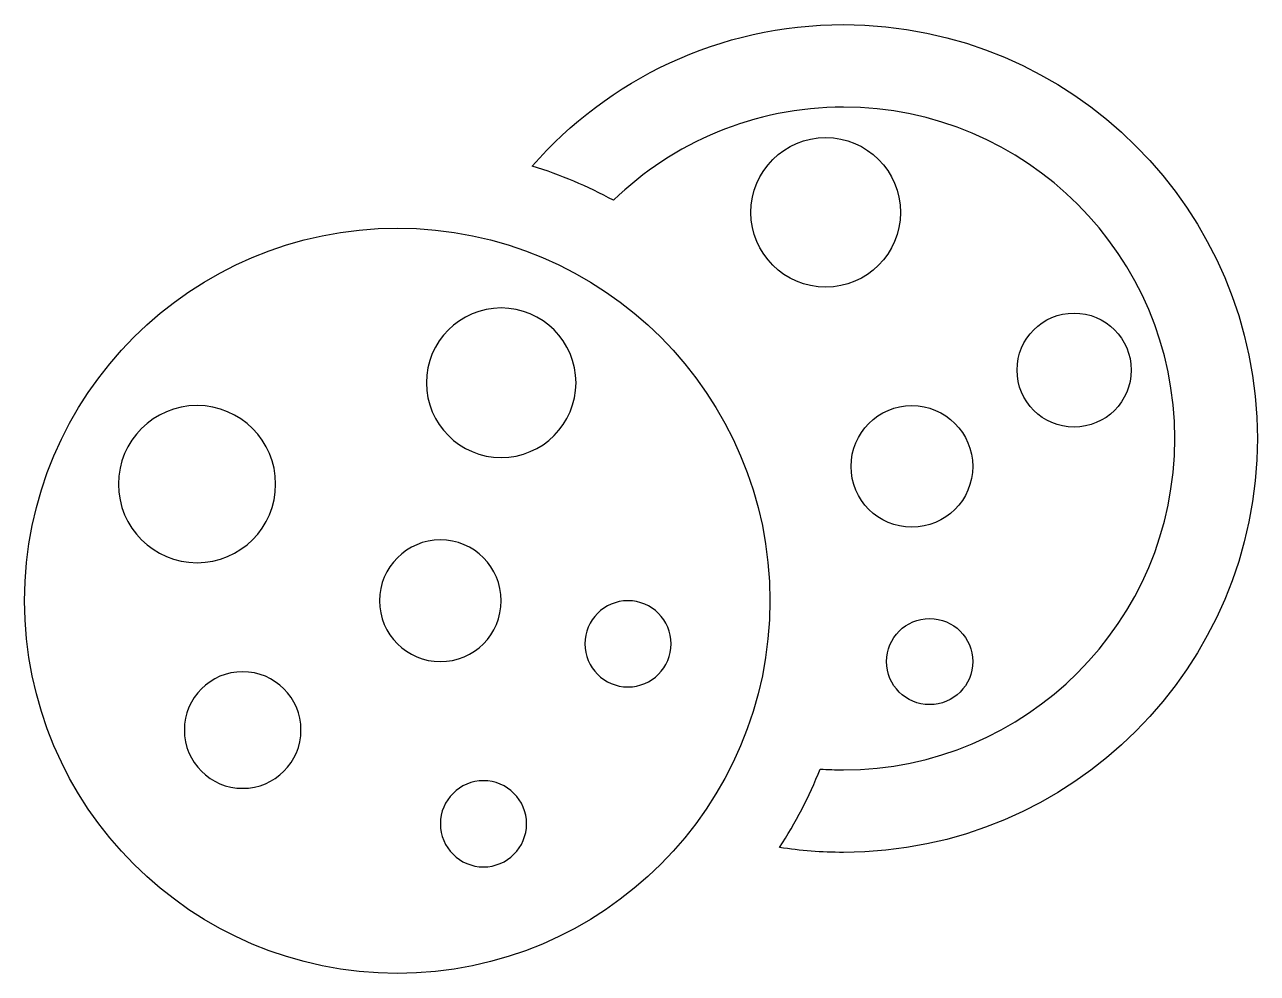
# Model space of a CAD drawing. Header units: centimetres. Extents: x -6.5 to 6.6, y -5.2 to 4.9.
import ezdxf

# ---------------------------------------------------------------- set-up
doc = ezdxf.new("R2010")
doc.units = ezdxf.units.CM
doc.header["$MEASUREMENT"] = 0
doc.layers.add('Layer 1', color=7, linetype='Continuous')

msp = doc.modelspace()

# ---------------------------------------------------------------- linework, layer by layer
at = {"layer": 'Layer 1'}
for points, knots in [([(2.19604, 4.86722), (0.87836, 4.86722), (-0.30578, 4.28479), (-1.11289, 3.36402), (-1.11289, 3.36402), (-0.81156, 3.27033), (-0.52279, 3.14786), (-0.24974, 2.99993), (-0.24974, 2.99993), (0.38436, 3.61244), (1.24688, 3.9899), (2.19604, 3.9899), (2.19604, 3.9899), (4.13853, 3.9899), (5.71907, 2.4096), (5.71907, 0.46687), (5.71907, 0.46687), (5.71907, -1.47586), (4.13855, -3.05616), (2.19604, -3.05616), (2.19604, -3.05616), (2.11285, -3.05616), (2.03041, -3.05306), (1.94865, -3.04735), (1.94865, -3.04735), (1.8316, -3.3404), (1.68669, -3.61941), (1.51719, -3.88111), (1.51719, -3.88111), (1.73851, -3.91553), (1.96518, -3.9335), (2.19601, -3.9335), (2.19601, -3.9335), (4.62237, -3.9335), (6.59637, -1.9595), (6.59637, 0.46686), (6.59637, 0.46686), (6.59641, 2.89322), (4.6224, 4.86722), (2.19604, 4.86722)], [0, 0, 0, 0, 0.09090909, 0.09090909, 0.09090909, 0.09090909, 0.18181818, 0.18181818, 0.18181818, 0.18181818, 0.27272727, 0.27272727, 0.27272727, 0.27272727, 0.36363636, 0.36363636, 0.36363636, 0.36363636, 0.45454545, 0.45454545, 0.45454545, 0.45454545, 0.54545455, 0.54545455, 0.54545455, 0.54545455, 0.63636364, 0.63636364, 0.63636364, 0.63636364, 0.72727273, 0.72727273, 0.72727273, 0.72727273, 0.81818182, 0.81818182, 0.81818182, 0.81818182, 1, 1, 1, 1]), ([(2.80241, 2.87152), (2.80241, 3.31038), (2.44644, 3.66659), (2.00755, 3.66659), (2.00755, 3.66659), (1.56845, 3.66659), (1.21248, 3.31038), (1.21248, 2.87152), (1.21248, 2.87152), (1.21248, 2.43242), (1.56845, 2.07645), (2.00755, 2.07645), (2.00755, 2.07645), (2.44644, 2.07645), (2.80241, 2.43245), (2.80241, 2.87152)], [0, 0, 0, 0, 0.2, 0.2, 0.2, 0.2, 0.4, 0.4, 0.4, 0.4, 0.6, 0.6, 0.6, 0.6, 1, 1, 1, 1]), ([(-2.54704, 2.70367), (-4.73501, 2.70367), (-6.50875, 0.93014), (-6.50875, -1.25783), (-6.50875, -1.25783), (-6.50875, -3.4458), (-4.73501, -5.21952), (-2.54704, -5.21952), (-2.54704, -5.21952), (-0.35907, -5.21952), (1.41446, -3.44581), (1.41446, -1.25783), (1.41446, -1.25783), (1.41446, 0.93015), (-0.35907, 2.70367), (-2.54704, 2.70367)], [0, 0, 0, 0, 0.2, 0.2, 0.2, 0.2, 0.4, 0.4, 0.4, 0.4, 0.6, 0.6, 0.6, 0.6, 1, 1, 1, 1]), ([(-1.44224, 0.26485), (-1.88113, 0.26485), (-2.2371, 0.62087), (-2.2371, 1.05976), (-2.2371, 1.05976), (-2.2371, 1.49884), (-1.88113, 1.85483), (-1.44224, 1.85483), (-1.44224, 1.85483), (-1.00314, 1.85483), (-0.64717, 1.49881), (-0.64717, 1.05976), (-0.64717, 1.05976), (-0.64714, 0.62087), (-1.00314, 0.26485), (-1.44224, 0.26485)], [0, 0, 0, 0, 0.2, 0.2, 0.2, 0.2, 0.4, 0.4, 0.4, 0.4, 0.6, 0.6, 0.6, 0.6, 1, 1, 1, 1]), ([(5.25492, 1.19449), (5.25492, 1.52951), (4.98351, 1.80084), (4.64855, 1.80084), (4.64855, 1.80084), (4.31353, 1.80084), (4.04215, 1.52948), (4.04215, 1.19449), (4.04215, 1.19449), (4.04215, 0.85969), (4.31356, 0.58812), (4.64855, 0.58812), (4.64855, 0.58812), (4.98353, 0.58812), (5.25492, 0.85968), (5.25492, 1.19449)], [0, 0, 0, 0, 0.2, 0.2, 0.2, 0.2, 0.4, 0.4, 0.4, 0.4, 0.6, 0.6, 0.6, 0.6, 1, 1, 1, 1]), ([(-5.51167, -0.0181), (-5.51167, 0.44307), (-5.13747, 0.81724), (-4.67612, 0.81724), (-4.67612, 0.81724), (-4.21474, 0.81724), (-3.84075, 0.44304), (-3.84075, -0.0181), (-3.84075, -0.0181), (-3.84075, -0.47945), (-4.21474, -0.85368), (-4.67612, -0.85368), (-4.67612, -0.85368), (-5.13749, -0.85368), (-5.51167, -0.47945), (-5.51167, -0.0181)], [0, 0, 0, 0, 0.2, 0.2, 0.2, 0.2, 0.4, 0.4, 0.4, 0.4, 0.6, 0.6, 0.6, 0.6, 1, 1, 1, 1]), ([(2.92365, 0.81727), (2.56641, 0.81727), (2.27701, 0.52771), (2.27701, 0.17042), (2.27701, 0.17042), (2.27701, -0.18682), (2.56641, -0.47622), (2.92365, -0.47622), (2.92365, -0.47622), (3.28116, -0.47622), (3.57056, -0.18682), (3.57056, 0.17042), (3.57056, 0.17042), (3.57053, 0.52769), (3.28115, 0.81727), (2.92365, 0.81727)], [0, 0, 0, 0, 0.2, 0.2, 0.2, 0.2, 0.4, 0.4, 0.4, 0.4, 0.6, 0.6, 0.6, 0.6, 1, 1, 1, 1]), ([(-2.73574, -1.25786), (-2.73574, -0.90057), (-2.44615, -0.61117), (-2.08886, -0.61117), (-2.08886, -0.61117), (-1.73162, -0.61117), (-1.44222, -0.90057), (-1.44222, -1.25786), (-1.44222, -1.25786), (-1.44222, -1.6151), (-1.73162, -1.90471), (-2.08886, -1.90471), (-2.08886, -1.90471), (-2.44618, -1.90471), (-2.73574, -1.6151), (-2.73574, -1.25786)], [0, 0, 0, 0, 0.2, 0.2, 0.2, 0.2, 0.4, 0.4, 0.4, 0.4, 0.6, 0.6, 0.6, 0.6, 1, 1, 1, 1]), ([(-0.09475, -2.17413), (-0.34772, -2.17413), (-0.55272, -1.96913), (-0.55272, -1.716), (-0.55272, -1.716), (-0.55272, -1.46301), (-0.34772, -1.25787), (-0.09475, -1.25787), (-0.09475, -1.25787), (0.1584, -1.25787), (0.3634, -1.46303), (0.3634, -1.716), (0.3634, -1.716), (0.36341, -1.96913), (0.15841, -2.17413), (-0.09475, -2.17413)], [0, 0, 0, 0, 0.2, 0.2, 0.2, 0.2, 0.4, 0.4, 0.4, 0.4, 0.6, 0.6, 0.6, 0.6, 1, 1, 1, 1]), ([(2.65419, -1.90471), (2.65419, -2.15786), (2.8594, -2.36284), (3.11232, -2.36284), (3.11232, -2.36284), (3.36553, -2.36284), (3.5705, -2.15784), (3.5705, -1.90471), (3.5705, -1.90471), (3.5705, -1.6515), (3.3655, -1.44653), (3.11232, -1.44653), (3.11232, -1.44653), (2.85941, -1.44653), (2.65419, -1.6515), (2.65419, -1.90471)], [0, 0, 0, 0, 0.2, 0.2, 0.2, 0.2, 0.4, 0.4, 0.4, 0.4, 0.6, 0.6, 0.6, 0.6, 1, 1, 1, 1]), ([(-4.19097, -3.25218), (-4.53347, -3.25218), (-4.81084, -2.97458), (-4.81084, -2.63234), (-4.81084, -2.63234), (-4.81084, -2.29005), (-4.53348, -2.01247), (-4.19097, -2.01247), (-4.19097, -2.01247), (-3.84868, -2.01247), (-3.5711, -2.29004), (-3.5711, -2.63234), (-3.5711, -2.63234), (-3.57111, -2.97458), (-3.84868, -3.25218), (-4.19097, -3.25218)], [0, 0, 0, 0, 0.2, 0.2, 0.2, 0.2, 0.4, 0.4, 0.4, 0.4, 0.6, 0.6, 0.6, 0.6, 1, 1, 1, 1]), ([(-1.63073, -4.08773), (-1.88388, -4.08773), (-2.08886, -3.88252), (-2.08886, -3.62958), (-2.08886, -3.62958), (-2.08886, -3.3764), (-1.88386, -3.17145), (-1.63073, -3.17145), (-1.63073, -3.17145), (-1.37774, -3.17145), (-1.17255, -3.3764), (-1.17255, -3.62958), (-1.17255, -3.62958), (-1.17255, -3.88252), (-1.37776, -4.08773), (-1.63073, -4.08773)], [0, 0, 0, 0, 0.2, 0.2, 0.2, 0.2, 0.4, 0.4, 0.4, 0.4, 0.6, 0.6, 0.6, 0.6, 1, 1, 1, 1])]:
    msp.add_open_spline(points, degree=3, knots=knots, dxfattribs=at)

doc.saveas('drawing.dxf')
